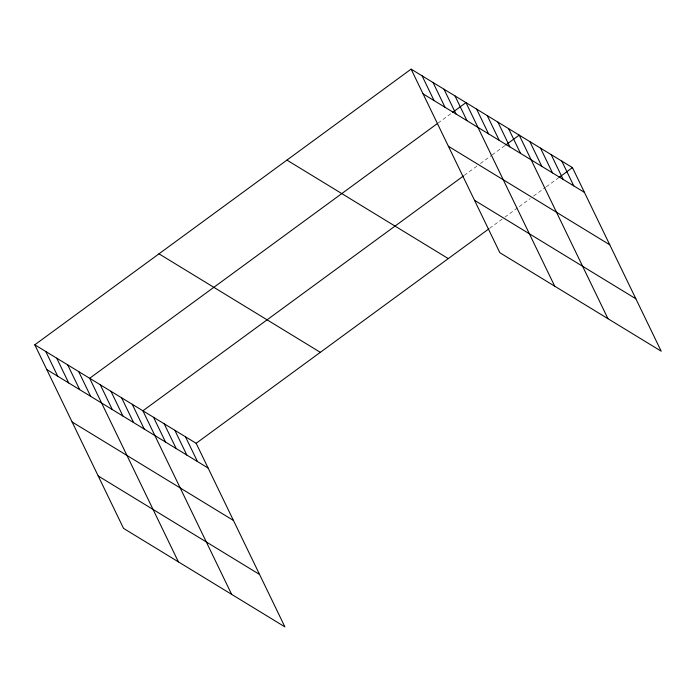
<?xml version="1.0" encoding="UTF-8"?>
<svg xmlns="http://www.w3.org/2000/svg" width="696" height="696" viewBox="0 0 696 696"><rect width="100%" height="100%" fill="white"/><g stroke="black" fill="none" stroke-linecap="round" stroke-linejoin="round"><path stroke-width="0.52" stroke-dasharray="3.48 2.61" d="M438.089 123.035L451.608 113.135M464.302 175.349L476.978 166.066M480.353 163.586L491.332 155.547M492.176 154.921L504.852 145.638M489.671 228.271L504.026 217.752M504.878 217.135L517.546 207.852M519.233 206.616L530.221 198.569M533.597 196.089L545.42 187.424M546.264 186.806L558.096 178.15"/><path stroke-width="1.04" d="M34.8 344.798L196.15 443.3L284.89 626.87L123.54 528.377L34.8 344.798L411.11 69.13L572.46 167.623L661.2 351.202L499.85 252.7L411.11 69.13M437.245 123.662L89.662 378.293L178.402 561.863M452.452 112.517L465.972 102.617L554.712 286.195M463.458 175.966L142.906 410.797L231.646 594.367M505.696 145.02L519.216 135.12L607.956 318.698M196.15 443.3L488.827 228.888M558.94 177.524L572.46 167.623M423.072 93.882L584.423 192.383M448.415 146.291L609.757 244.792M474.515 200.291L635.866 298.793M286.926 160.097L448.276 258.599M158.984 253.831L320.325 352.324M46.763 369.55L208.113 468.051M72.106 421.967L233.447 520.46M98.206 475.968L259.556 574.461M561.811 161.124L573.774 185.876M551.162 154.625L563.125 179.377M540.514 148.126L552.476 172.878M529.865 141.619L541.827 166.379M508.567 128.621L520.53 153.372M497.918 122.122L509.881 146.873M487.27 115.614L499.232 140.374M476.621 109.115L488.583 133.867M454.993 95.918L466.964 120.669M444.022 89.218L455.993 113.979M433.051 82.519L445.022 107.28M422.08 75.829L434.052 100.581M185.501 436.801L197.464 461.552M174.853 430.293L186.815 455.053M164.204 423.794L176.166 448.546M153.555 417.296L165.518 442.047M132.257 404.289L144.22 429.049M121.609 397.79L133.571 422.55M110.96 391.291L122.922 416.043M100.311 384.792L112.274 409.544M78.683 371.594L90.654 396.346M67.712 364.895L79.683 389.647M56.741 358.196L68.713 382.948M45.771 351.497L57.742 376.249"/></g></svg>
